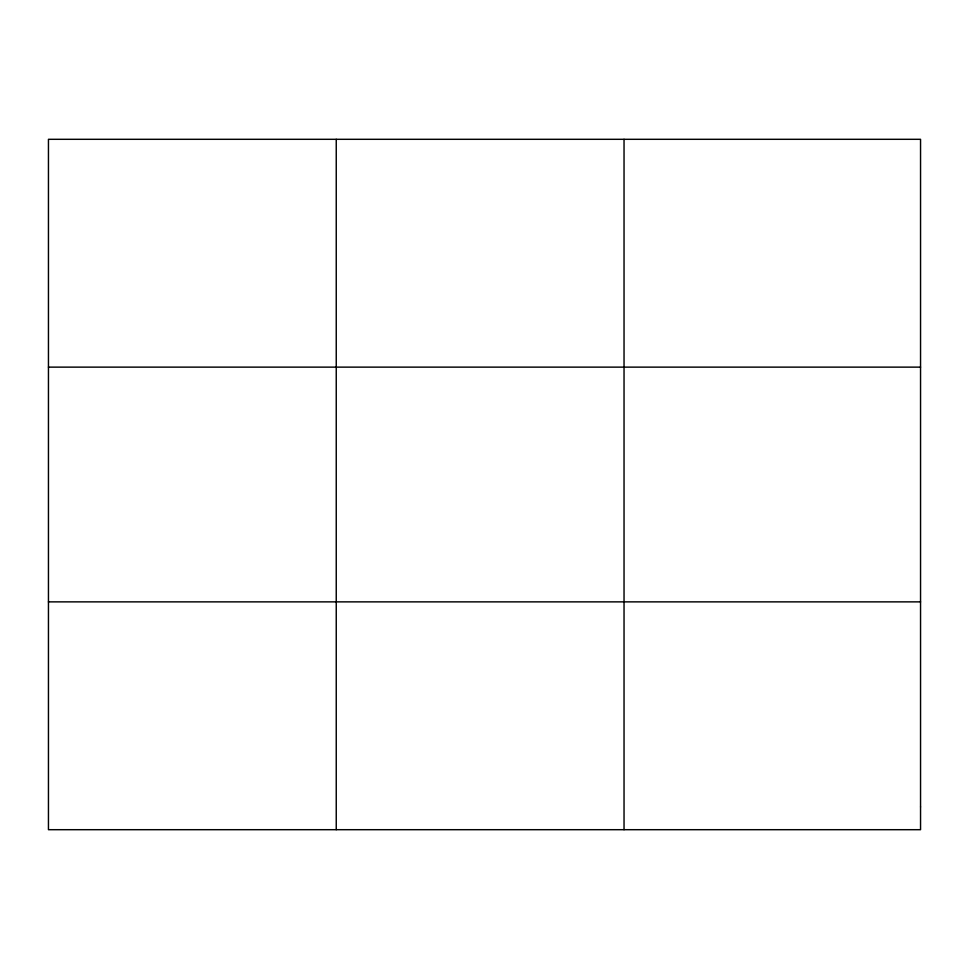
<?xml version="1.0" encoding="UTF-8"?>
<svg xmlns="http://www.w3.org/2000/svg" width="969" height="969" viewBox="0 0 969 969"><rect width="100%" height="100%" fill="white"/><g stroke="black" fill="none" stroke-linecap="round" stroke-linejoin="round"><path stroke-width="1.45" d="M336.243 139.306L336.243 829.694M624.036 139.306L624.036 829.694M48.45 367.13L920.55 367.13M48.45 601.87L920.55 601.87M920.55 806.923L920.55 829.694L48.45 829.694L48.45 139.306L920.55 139.306L920.55 806.923"/></g></svg>
